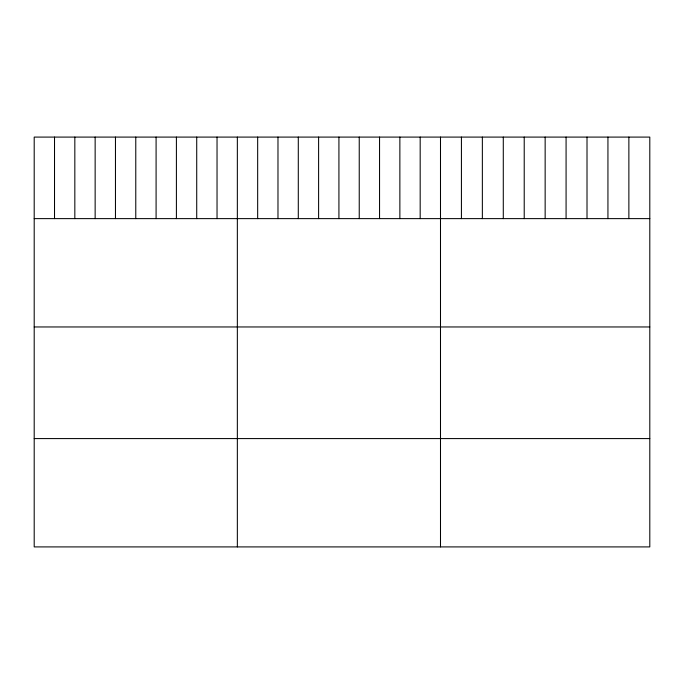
<?xml version="1.0" encoding="UTF-8"?>
<svg xmlns="http://www.w3.org/2000/svg" width="684" height="684" viewBox="0 0 684 684"><rect width="100%" height="100%" fill="white"/><g stroke="black" fill="none" stroke-linecap="round" stroke-linejoin="round"><path stroke-width="1.03" d="M649.8 218.623L649.8 546.909L34.2 546.909L34.2 137.091L649.8 137.091L649.8 218.623L34.2 218.623M34.2 326.961L649.8 326.961M34.2 438.581L649.8 438.581M628.87 137.091L628.87 218.623M607.939 137.091L607.939 218.623M587.009 137.091L587.009 218.623M566.078 137.091L566.078 218.623M545.148 137.091L545.148 218.623M524.218 137.091L524.218 218.623M503.287 137.091L503.287 218.623M482.357 137.091L482.357 218.623M461.426 137.091L461.426 218.623M440.496 137.091L440.496 546.909M420.181 137.091L420.181 218.623M399.866 137.091L399.866 218.623M379.552 137.091L379.552 218.623M359.237 137.091L359.237 218.623M338.922 137.091L338.922 218.623M318.607 137.091L318.607 218.623M298.292 137.091L298.292 218.623M277.978 137.091L277.978 218.623M257.663 137.091L257.663 218.623M237.348 137.091L237.348 546.909M217.033 137.091L217.033 218.623M196.718 137.091L196.718 218.623M176.404 137.091L176.404 218.623M156.089 137.091L156.089 218.623M135.774 137.091L135.774 218.623M115.459 137.091L115.459 218.623M95.144 137.091L95.144 218.623M74.83 137.091L74.83 218.623M54.515 137.091L54.515 218.623"/></g></svg>
